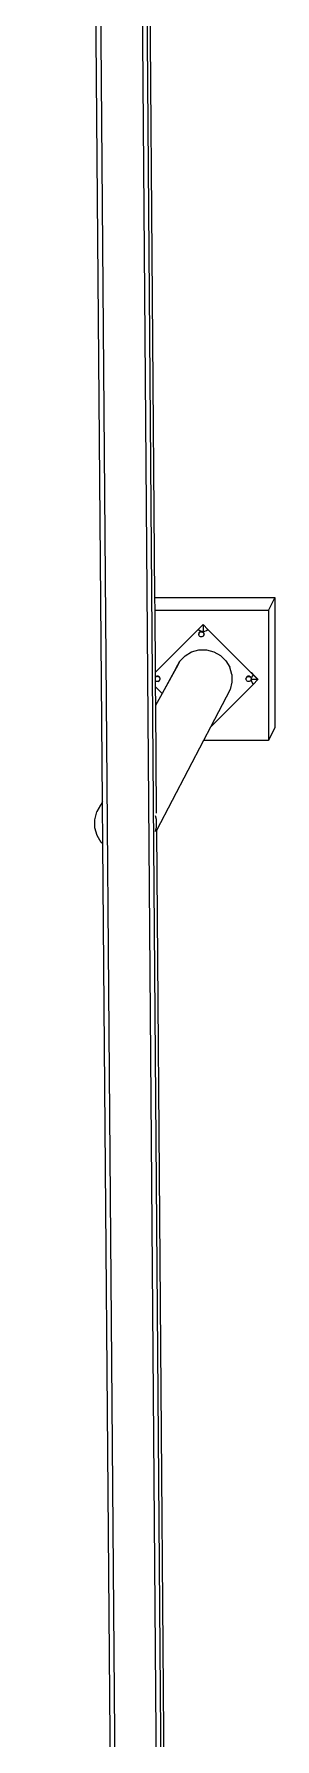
# Model space of a CAD drawing. Header units: inches. Extents: x -614 to 848, y -1045 to 1103.
# Drawn here: x -216.2 to -179, y -518.5 to -255.3 of the extents above; entities that cross this region are included whole.
import ezdxf

# ---------------------------------------------------------------- set-up
doc = ezdxf.new("R2010")
doc.units = ezdxf.units.IN
doc.header["$MEASUREMENT"] = 0

msp = doc.modelspace()

# ---------------------------------------------------------------- linework, layer by layer
for p, q in [((-199.44975, -1044.7934), (-216.20691, 1015.55191)), ((-193.21069, -1044.7934), (-209.44367, 1015.55191)), ((-192.48522, -1044.7934), (-208.65724, 1015.55191)), ((-205.6522, -373.82219), (-207.30135, -171.78829)), ((-198.93623, -171.07734), (-197.5952, -342.29464)), ((-197.5952, -342.29464), (-179.02544, -342.29464)), ((-197.5952, -342.29464), (-197.58018, -344.21295)), ((-197.58018, -344.21295), (-180.02875, -344.21295)), ((-197.58018, -344.21295), (-197.50466, -353.85489)), ((-179.02544, -342.29464), (-180.02875, -344.21295)), ((-180.02875, -344.21295), (-180.02875, -364.35296)), ((-179.02544, -342.29464), (-179.02544, -362.32241)), ((-197.50466, -353.85489), (-190.8529, -347.20313)), ((-197.50461, -353.86076), (-190.86011, -347.21625)), ((-190.8529, -347.20313), (-190.86011, -347.21625)), ((-190.86011, -347.21625), (-190.84955, -347.2057)), ((-190.86011, -347.21625), (-190.64136, -347.3841)), ((-190.8529, -347.20313), (-190.10607, -346.45631)), ((-190.8529, -347.20313), (-190.84955, -347.2057)), ((-190.84955, -347.2057), (-190.11326, -346.4694)), ((-190.10607, -346.45631), (-190.11326, -346.4694)), ((-190.11326, -346.4694), (-189.37072, -347.21193)), ((-190.11326, -346.4694), (-190.11326, -347.51994)), ((-190.11326, -346.4694), (-190.11326, -347.51994)), ((-190.10607, -346.45631), (-189.35925, -347.20313)), ((-189.58516, -347.3841), (-189.36641, -347.21625)), ((-189.37072, -347.21193), (-189.35925, -347.20313)), ((-189.37072, -347.21193), (-189.36641, -347.21625)), ((-189.35925, -347.20313), (-189.36641, -347.21625)), ((-189.36641, -347.21625), (-182.38975, -354.19291)), ((-189.35925, -347.20313), (-182.67382, -353.88857)), ((-190.79093, -347.82202), (-190.80521, -347.93051)), ((-190.80521, -347.93051), (-190.79093, -348.03901)), ((-190.7957, -347.96774), (-190.7819, -347.86293)), ((-190.78417, -348.05532), (-190.7957, -347.96774)), ((-190.78083, -347.83212), (-190.79511, -347.94061)), ((-190.78083, -347.83212), (-190.79511, -347.94061)), ((-190.79511, -347.94061), (-190.79362, -347.95193)), ((-190.79511, -347.94061), (-190.79362, -347.95193)), ((-190.74905, -347.72092), (-190.79093, -347.82202)), ((-190.79093, -348.03901), (-190.78417, -348.05532)), ((-190.7819, -348.07254), (-190.78417, -348.05532)), ((-190.7819, -347.86293), (-190.74145, -347.76527)), ((-190.74145, -348.17021), (-190.7819, -348.07254)), ((-190.73895, -347.73102), (-190.78083, -347.83212)), ((-190.73895, -347.73102), (-190.78083, -347.83212)), ((-190.68243, -347.6341), (-190.74905, -347.72092)), ((-190.74145, -347.76527), (-190.6771, -347.6814)), ((-190.72658, -347.73816), (-190.74145, -347.76527)), ((-190.6771, -348.25407), (-190.74145, -348.17021)), ((-190.67233, -347.6442), (-190.73895, -347.73102)), ((-190.67233, -347.6442), (-190.73895, -347.73102)), ((-190.72658, -347.73816), (-190.66223, -347.6543)), ((-190.59561, -347.56748), (-190.68243, -347.6341)), ((-190.6771, -347.6814), (-190.65335, -347.66318)), ((-190.59323, -348.31842), (-190.6771, -348.25407)), ((-190.66223, -347.6543), (-190.57837, -347.58995)), ((-190.66223, -347.6543), (-190.65335, -347.66318)), ((-190.65335, -347.66318), (-190.59323, -347.61705)), ((-190.64136, -347.3841), (-190.38662, -347.48962)), ((-190.49451, -347.52561), (-190.59561, -347.56748)), ((-190.59323, -347.61705), (-190.49557, -347.5766)), ((-190.49557, -348.35888), (-190.59323, -348.31842)), ((-190.57837, -347.58995), (-190.48072, -347.5495)), ((-190.49557, -347.5766), (-190.39076, -347.5628)), ((-190.39076, -348.37268), (-190.49557, -348.35888)), ((-190.38602, -347.51132), (-190.49451, -347.52561)), ((-190.48072, -347.5495), (-190.37592, -347.53571)), ((-190.39076, -347.5628), (-190.28596, -347.5766)), ((-190.28596, -348.35888), (-190.39076, -348.37268)), ((-190.38662, -347.48962), (-190.11326, -347.52561)), ((-190.27752, -347.52561), (-190.38602, -347.51132)), ((-190.37592, -347.53571), (-190.27112, -347.5495)), ((-190.28596, -347.5766), (-190.18829, -347.61705)), ((-190.18829, -348.31842), (-190.28596, -348.35888)), ((-190.17642, -347.56748), (-190.27752, -347.52561)), ((-190.27112, -347.5495), (-190.17347, -347.58995)), ((-190.18829, -347.61705), (-190.10443, -347.6814)), ((-190.10443, -348.25407), (-190.18829, -348.31842)), ((-190.08961, -347.6341), (-190.17642, -347.56748)), ((-190.17347, -347.58995), (-190.08961, -347.6543)), ((-190.1722, -348.30607), (-190.16632, -348.30364)), ((-190.1722, -348.30607), (-190.16632, -348.30364)), ((-190.16632, -348.30364), (-190.07951, -348.23702)), ((-190.16632, -348.30364), (-190.07951, -348.23702)), ((-190.11326, -347.52561), (-189.83989, -347.48962)), ((-190.10443, -347.6814), (-190.04007, -347.76527)), ((-190.04007, -348.17021), (-190.10443, -348.25407)), ((-190.02299, -347.72092), (-190.08961, -347.6341)), ((-190.08961, -347.6543), (-190.02526, -347.73816)), ((-190.01289, -347.73102), (-190.07951, -347.6442)), ((-190.01289, -347.73102), (-190.07951, -347.6442)), ((-190.07951, -348.23702), (-190.01289, -348.15021)), ((-190.07951, -348.23702), (-190.01289, -348.15021)), ((-190.04007, -347.76527), (-189.99962, -347.86293)), ((-190.02526, -348.14307), (-190.04007, -348.17021)), ((-190.03302, -348.15318), (-190.04007, -348.17021)), ((-189.99962, -348.07254), (-190.03302, -348.15318)), ((-190.03302, -348.15318), (-190.02526, -348.14307)), ((-190.02526, -347.73816), (-189.98481, -347.83581)), ((-190.02526, -348.14307), (-190.02299, -348.14011)), ((-189.98111, -347.82202), (-190.02299, -347.72092)), ((-190.02299, -348.14011), (-189.98647, -348.05195)), ((-189.97101, -347.83212), (-190.01289, -347.73102)), ((-189.97101, -347.83212), (-190.01289, -347.73102)), ((-190.01289, -348.15021), (-189.97219, -348.05195)), ((-190.01289, -348.15021), (-189.97219, -348.05195)), ((-189.99962, -347.86293), (-189.98582, -347.96774)), ((-189.98582, -347.96774), (-189.99962, -348.07254)), ((-189.98647, -348.05195), (-189.98481, -348.04541)), ((-189.98481, -347.83581), (-189.97101, -347.94061)), ((-189.97101, -347.94061), (-189.98481, -348.04541)), ((-189.98481, -348.04541), (-189.98111, -348.03901)), ((-189.96683, -347.93051), (-189.98111, -347.82202)), ((-189.98111, -348.03901), (-189.96683, -347.93051)), ((-189.97219, -348.05195), (-189.97101, -348.04911)), ((-189.97219, -348.05195), (-189.97101, -348.04911)), ((-189.95673, -347.94061), (-189.97101, -347.83212)), ((-189.95673, -347.94061), (-189.97101, -347.83212)), ((-189.97101, -348.04911), (-189.95673, -347.94061)), ((-189.97101, -348.04911), (-189.95673, -347.94061)), ((-189.83989, -347.48962), (-189.58516, -347.3841)), ((-193.70296, -352.12155), (-194.28488, -353.17938)), ((-194.27538, -353.14209), (-193.70296, -352.12155)), ((-193.70296, -352.12155), (-192.8859, -351.28393)), ((-192.8859, -351.28393), (-191.8799, -350.68632)), ((-191.8799, -350.68632), (-190.7535, -350.36945)), ((-190.7535, -350.36945), (-189.58347, -350.35491)), ((-189.58347, -350.35491), (-188.44954, -350.64369)), ((-188.44954, -350.64369), (-187.429, -351.21611)), ((-187.429, -351.21611), (-186.59138, -352.03316)), ((-186.59138, -352.03316), (-185.99377, -353.03917)), ((-197.50466, -353.85489), (-197.50461, -353.86076)), ((-197.50461, -353.86076), (-197.49898, -354.57992)), ((-197.46871, -354.51822), (-197.49915, -354.5579)), ((-197.46871, -354.51822), (-197.49915, -354.5579)), ((-197.49898, -354.57992), (-197.45861, -354.52832)), ((-197.49898, -354.57992), (-197.49891, -354.58842)), ((-197.49891, -354.58842), (-197.474, -354.55596)), ((-197.49891, -354.58842), (-197.4949, -355.10139)), ((-197.474, -355.12863), (-197.4949, -355.10139)), ((-197.4949, -355.10139), (-197.48758, -356.0358)), ((-197.474, -354.55596), (-197.44965, -354.53727)), ((-197.39013, -355.19298), (-197.474, -355.12863)), ((-194.28488, -353.17938), (-197.46468, -358.95976)), ((-197.45861, -354.52832), (-197.37475, -354.46397)), ((-197.45491, -354.52191), (-197.45861, -354.52832)), ((-197.45861, -354.52832), (-197.44965, -354.53727)), ((-197.36809, -354.4553), (-197.45491, -354.52191)), ((-197.44965, -354.53727), (-197.39013, -354.4916)), ((-197.39013, -354.4916), (-197.29247, -354.45115)), ((-197.29247, -355.23343), (-197.39013, -355.19298)), ((-197.37475, -354.46397), (-197.27709, -354.42352)), ((-197.36809, -354.4553), (-197.26699, -354.41342)), ((-197.29247, -354.45115), (-197.18767, -354.43735)), ((-197.18767, -355.24723), (-197.29247, -355.23343)), ((-197.27709, -354.42352), (-197.17229, -354.40972)), ((-197.1585, -354.39914), (-197.26699, -354.41342)), ((-197.18767, -354.43735), (-197.08286, -354.45115)), ((-197.08286, -355.23343), (-197.18767, -355.24723)), ((-197.17229, -354.40972), (-197.0675, -354.42352)), ((-197.05, -354.41342), (-197.1585, -354.39914)), ((-197.08286, -354.45115), (-196.9852, -354.4916)), ((-197.06208, -355.22482), (-197.08286, -355.23343)), ((-197.0675, -354.42352), (-196.96984, -354.46397)), ((-196.9852, -355.19298), (-197.06208, -355.22482)), ((-197.06208, -355.22482), (-197.05, -355.22323)), ((-196.9489, -354.4553), (-197.05, -354.41342)), ((-197.05, -355.22323), (-196.9489, -355.18136)), ((-196.9852, -354.4916), (-196.90133, -354.55596)), ((-196.90133, -355.12863), (-196.9852, -355.19298)), ((-196.96984, -354.46397), (-196.88598, -354.52832)), ((-196.9682, -355.17994), (-196.9627, -355.17766)), ((-196.9682, -355.17994), (-196.9627, -355.17766)), ((-196.9627, -355.17766), (-196.87588, -355.11104)), ((-196.9627, -355.17766), (-196.87588, -355.11104)), ((-196.86209, -354.52191), (-196.9489, -354.4553)), ((-196.9489, -355.18136), (-196.86209, -355.11474)), ((-196.90133, -354.55596), (-196.83698, -354.63982)), ((-196.83698, -355.04476), (-196.90133, -355.12863)), ((-196.88598, -354.52832), (-196.82163, -354.61218)), ((-196.80926, -354.60503), (-196.87588, -354.51822)), ((-196.80926, -354.60503), (-196.87588, -354.51822)), ((-196.87588, -355.11104), (-196.80926, -355.02422)), ((-196.87588, -355.11104), (-196.80926, -355.02422)), ((-196.83698, -354.63982), (-196.79653, -354.73749)), ((-196.82163, -355.01708), (-196.83698, -355.04476)), ((-196.83007, -355.02807), (-196.83698, -355.04476)), ((-196.79653, -354.9471), (-196.83007, -355.02807)), ((-196.83007, -355.02807), (-196.82163, -355.01708)), ((-196.82163, -354.61218), (-196.78118, -354.70983)), ((-196.82163, -355.01708), (-196.81936, -355.01412)), ((-196.81936, -355.01412), (-196.78285, -354.92597)), ((-196.76739, -354.70614), (-196.80926, -354.60503)), ((-196.76739, -354.70614), (-196.80926, -354.60503)), ((-196.80926, -355.02422), (-196.76856, -354.92597)), ((-196.80926, -355.02422), (-196.76856, -354.92597)), ((-196.79653, -354.73749), (-196.78273, -354.84229)), ((-196.78273, -354.84229), (-196.79653, -354.9471)), ((-196.78285, -354.92597), (-196.78118, -354.91943)), ((-196.78118, -354.70983), (-196.76739, -354.81463)), ((-196.76739, -354.81463), (-196.78118, -354.91943)), ((-196.76856, -354.92597), (-196.76739, -354.92312)), ((-196.76856, -354.92597), (-196.76739, -354.92312)), ((-196.7531, -354.81463), (-196.76739, -354.70614)), ((-196.7531, -354.81463), (-196.76739, -354.70614)), ((-196.76739, -354.92312), (-196.7531, -354.81463)), ((-196.76739, -354.92312), (-196.7531, -354.81463)), ((-194.27538, -353.14209), (-196.44233, -357.08105)), ((-194.28488, -353.17938), (-194.27538, -353.14209)), ((-185.6769, -354.16557), (-185.99377, -353.03917)), ((-185.6769, -354.16557), (-185.66236, -355.3356)), ((-183.49141, -354.85609), (-183.47761, -354.75128)), ((-183.47761, -354.96089), (-183.49141, -354.85609)), ((-183.47711, -354.71993), (-183.49139, -354.82843)), ((-183.47711, -354.71993), (-183.49139, -354.82843)), ((-183.49139, -354.82843), (-183.48958, -354.84218)), ((-183.49139, -354.82843), (-183.48958, -354.84218)), ((-183.47761, -354.75128), (-183.43716, -354.65362)), ((-183.43716, -355.05856), (-183.47761, -354.96089)), ((-183.43523, -354.61883), (-183.47711, -354.71993)), ((-183.43523, -354.61883), (-183.47711, -354.71993)), ((-183.42286, -354.62597), (-183.43716, -354.65362)), ((-183.43716, -354.65362), (-183.43097, -354.64555)), ((-183.37281, -355.14242), (-183.43716, -355.05856)), ((-183.36861, -354.53201), (-183.43523, -354.61883)), ((-183.36861, -354.53201), (-183.43523, -354.61883)), ((-183.43097, -354.64555), (-183.37281, -354.56976)), ((-183.43097, -354.64555), (-183.42286, -354.62597)), ((-183.42286, -354.62597), (-183.35851, -354.54211)), ((-183.2919, -354.4553), (-183.37871, -354.52191)), ((-183.37871, -354.52191), (-183.35851, -354.54211)), ((-183.37281, -354.56976), (-183.34908, -354.55155)), ((-183.28894, -355.20678), (-183.37281, -355.14242)), ((-183.35851, -354.54211), (-183.27466, -354.47777)), ((-183.35851, -354.54211), (-183.34908, -354.55155)), ((-183.34908, -354.55155), (-183.28894, -354.5054)), ((-183.1908, -354.41342), (-183.2919, -354.4553)), ((-183.28894, -354.5054), (-183.19128, -354.46495)), ((-183.19128, -355.24723), (-183.28894, -355.20678)), ((-183.27466, -354.47777), (-183.177, -354.43732)), ((-183.19128, -354.46495), (-183.08647, -354.45115)), ((-183.08647, -355.26103), (-183.19128, -355.24723)), ((-183.0823, -354.39914), (-183.1908, -354.41342)), ((-183.177, -354.43732), (-183.0722, -354.42352)), ((-183.08647, -354.45115), (-182.98167, -354.46495)), ((-182.98167, -355.24723), (-183.08647, -355.26103)), ((-182.97381, -354.41342), (-183.0823, -354.39914)), ((-183.0722, -354.42352), (-182.9674, -354.43732)), ((-182.98167, -354.46495), (-182.88401, -354.5054)), ((-182.88401, -355.20678), (-182.98167, -355.24723)), ((-182.87271, -354.4553), (-182.97381, -354.41342)), ((-182.9674, -354.43732), (-182.86975, -354.47777)), ((-182.88401, -354.5054), (-182.80014, -354.56976)), ((-182.80014, -355.14242), (-182.88401, -355.20678)), ((-182.78589, -354.52191), (-182.87271, -354.4553)), ((-182.86975, -354.47777), (-182.78589, -354.54211)), ((-182.86572, -355.19275), (-182.86261, -355.19146)), ((-182.86572, -355.19275), (-182.86261, -355.19146)), ((-182.86261, -355.19146), (-182.77579, -355.12484)), ((-182.86261, -355.19146), (-182.77579, -355.12484)), ((-182.80014, -354.56976), (-182.73579, -354.65362)), ((-182.73579, -355.05856), (-182.80014, -355.14242)), ((-182.71927, -354.60873), (-182.78589, -354.52191)), ((-182.78589, -354.54211), (-182.72154, -354.62597)), ((-182.70917, -354.61883), (-182.77579, -354.53201)), ((-182.70917, -354.61883), (-182.77579, -354.53201)), ((-182.77579, -355.12484), (-182.70917, -355.03802)), ((-182.77579, -355.12484), (-182.70917, -355.03802)), ((-182.73579, -354.65362), (-182.69533, -354.75128)), ((-182.72154, -355.03088), (-182.73579, -355.05856)), ((-182.72758, -355.03875), (-182.73579, -355.05856)), ((-182.69608, -354.9627), (-182.72758, -355.03875)), ((-182.72758, -355.03875), (-182.72154, -355.03088)), ((-182.72154, -354.62597), (-182.68109, -354.72363)), ((-182.71927, -355.02792), (-182.72154, -355.03088)), ((-182.6774, -354.70983), (-182.71927, -354.60873)), ((-182.69516, -354.96971), (-182.71927, -355.02792)), ((-182.6673, -354.71993), (-182.70917, -354.61883)), ((-182.6673, -354.71993), (-182.70917, -354.61883)), ((-182.70917, -355.03802), (-182.66847, -354.93976)), ((-182.70917, -355.03802), (-182.66847, -354.93976)), ((-182.69533, -354.96089), (-182.69608, -354.9627)), ((-182.69608, -354.9627), (-182.69516, -354.96971)), ((-182.69533, -354.75128), (-182.68481, -354.83122)), ((-182.68154, -354.85609), (-182.69533, -354.96089)), ((-182.68276, -354.93976), (-182.69516, -354.96971)), ((-182.69516, -354.96971), (-182.66311, -355.21313)), ((-182.68276, -354.93976), (-182.69255, -354.93976)), ((-182.68276, -354.93976), (-182.69255, -354.93976)), ((-182.67587, -354.7633), (-182.68481, -354.83122)), ((-182.68481, -354.83122), (-182.68154, -354.85609)), ((-182.68109, -354.93322), (-182.68276, -354.93976)), ((-182.66847, -354.93976), (-182.68276, -354.93976)), ((-182.66847, -354.93976), (-182.68276, -354.93976)), ((-182.68109, -354.72363), (-182.67587, -354.7633)), ((-182.6673, -354.82843), (-182.68109, -354.93322)), ((-182.68109, -354.93322), (-182.6774, -354.92682)), ((-182.67311, -354.74236), (-182.6774, -354.70983)), ((-182.6774, -354.92682), (-182.66311, -354.81833)), ((-182.67311, -354.74236), (-182.67587, -354.7633)), ((-182.67587, -354.7633), (-182.6673, -354.82843)), ((-182.59678, -353.92048), (-182.67382, -353.88857)), ((-182.67382, -353.88857), (-182.41167, -354.15072)), ((-182.66311, -354.6664), (-182.67311, -354.74236)), ((-182.66311, -354.81833), (-182.67311, -354.74236)), ((-182.66847, -354.93976), (-182.6673, -354.93692)), ((-182.66847, -354.93976), (-182.6673, -354.93692)), ((-181.6429, -354.93976), (-182.66847, -354.93976)), ((-181.6429, -354.93976), (-182.66847, -354.93976)), ((-182.65301, -354.82843), (-182.6673, -354.71993)), ((-182.65301, -354.82843), (-182.6673, -354.71993)), ((-182.6673, -354.93692), (-182.65301, -354.82843)), ((-182.6673, -354.93692), (-182.65301, -354.82843)), ((-182.5576, -354.41166), (-182.66311, -354.6664)), ((-182.66311, -355.21313), (-182.5576, -355.46786)), ((-182.51009, -353.98699), (-182.59678, -353.92048)), ((-182.38975, -354.19291), (-182.5576, -354.41166)), ((-182.44358, -354.07368), (-182.51009, -353.98699)), ((-182.41167, -354.15072), (-182.44358, -354.07368)), ((-182.41167, -354.15072), (-182.38286, -354.17953)), ((-182.38286, -354.17953), (-182.38975, -354.19291)), ((-182.38975, -354.19291), (-181.6429, -354.93976)), ((-181.6429, -354.93976), (-182.38975, -355.68661)), ((-182.38286, -354.17953), (-181.63603, -354.92635)), ((-181.63603, -354.92635), (-181.6429, -354.93976)), ((-196.44233, -357.08105), (-197.48758, -356.0358)), ((-197.48758, -356.0358), (-197.46483, -358.93969)), ((-196.44233, -357.08105), (-197.46483, -358.93969)), ((-182.38975, -355.68661), (-188.98108, -362.27795)), ((-185.95114, -356.46952), (-188.98108, -362.27795)), ((-185.66236, -355.3356), (-185.95114, -356.46952)), ((-182.5576, -355.46786), (-182.38975, -355.68661)), ((-197.46483, -358.93969), (-197.46468, -358.95976)), ((-197.46468, -358.95976), (-197.33471, -375.55341)), ((-188.98108, -362.27795), (-190.06351, -364.35296)), ((-179.02544, -362.32241), (-180.02875, -364.35296)), ((-190.06351, -364.35296), (-197.31358, -378.25139)), ((-180.02875, -364.35296), (-190.06351, -364.35296)), ((-206.81844, -376.58948), (-206.51147, -375.38413)), ((-205.6522, -373.82219), (-206.51147, -375.38413)), ((-206.51147, -375.38413), (-205.903, -374.29931)), ((-205.65203, -373.84308), (-205.903, -374.29931)), ((-205.903, -374.29931), (-205.65042, -374.04037)), ((-205.65203, -373.84308), (-205.6522, -373.82219)), ((-205.65042, -374.04037), (-205.65203, -373.84308)), ((-205.59911, -380.32602), (-205.65042, -374.04037)), ((-197.52694, -375.91926), (-197.37143, -376.47206)), ((-206.80299, -377.8332), (-206.81844, -376.58948)), ((-206.46616, -379.03054), (-206.80299, -377.8332)), ((-197.35597, -377.71579), (-197.52694, -378.38712)), ((-197.37143, -376.47206), (-197.35597, -377.71579)), ((-197.31568, -377.98242), (-197.31358, -378.25139)), ((-197.31358, -378.25139), (-196.06142, -538.12172)), ((-205.83091, -380.09991), (-206.46616, -379.03054)), ((-205.59911, -380.32602), (-205.83091, -380.09991)), ((-203.98656, -577.8751), (-205.59911, -380.32602))]:
    msp.add_line(p, q)

doc.saveas('drawing.dxf')
